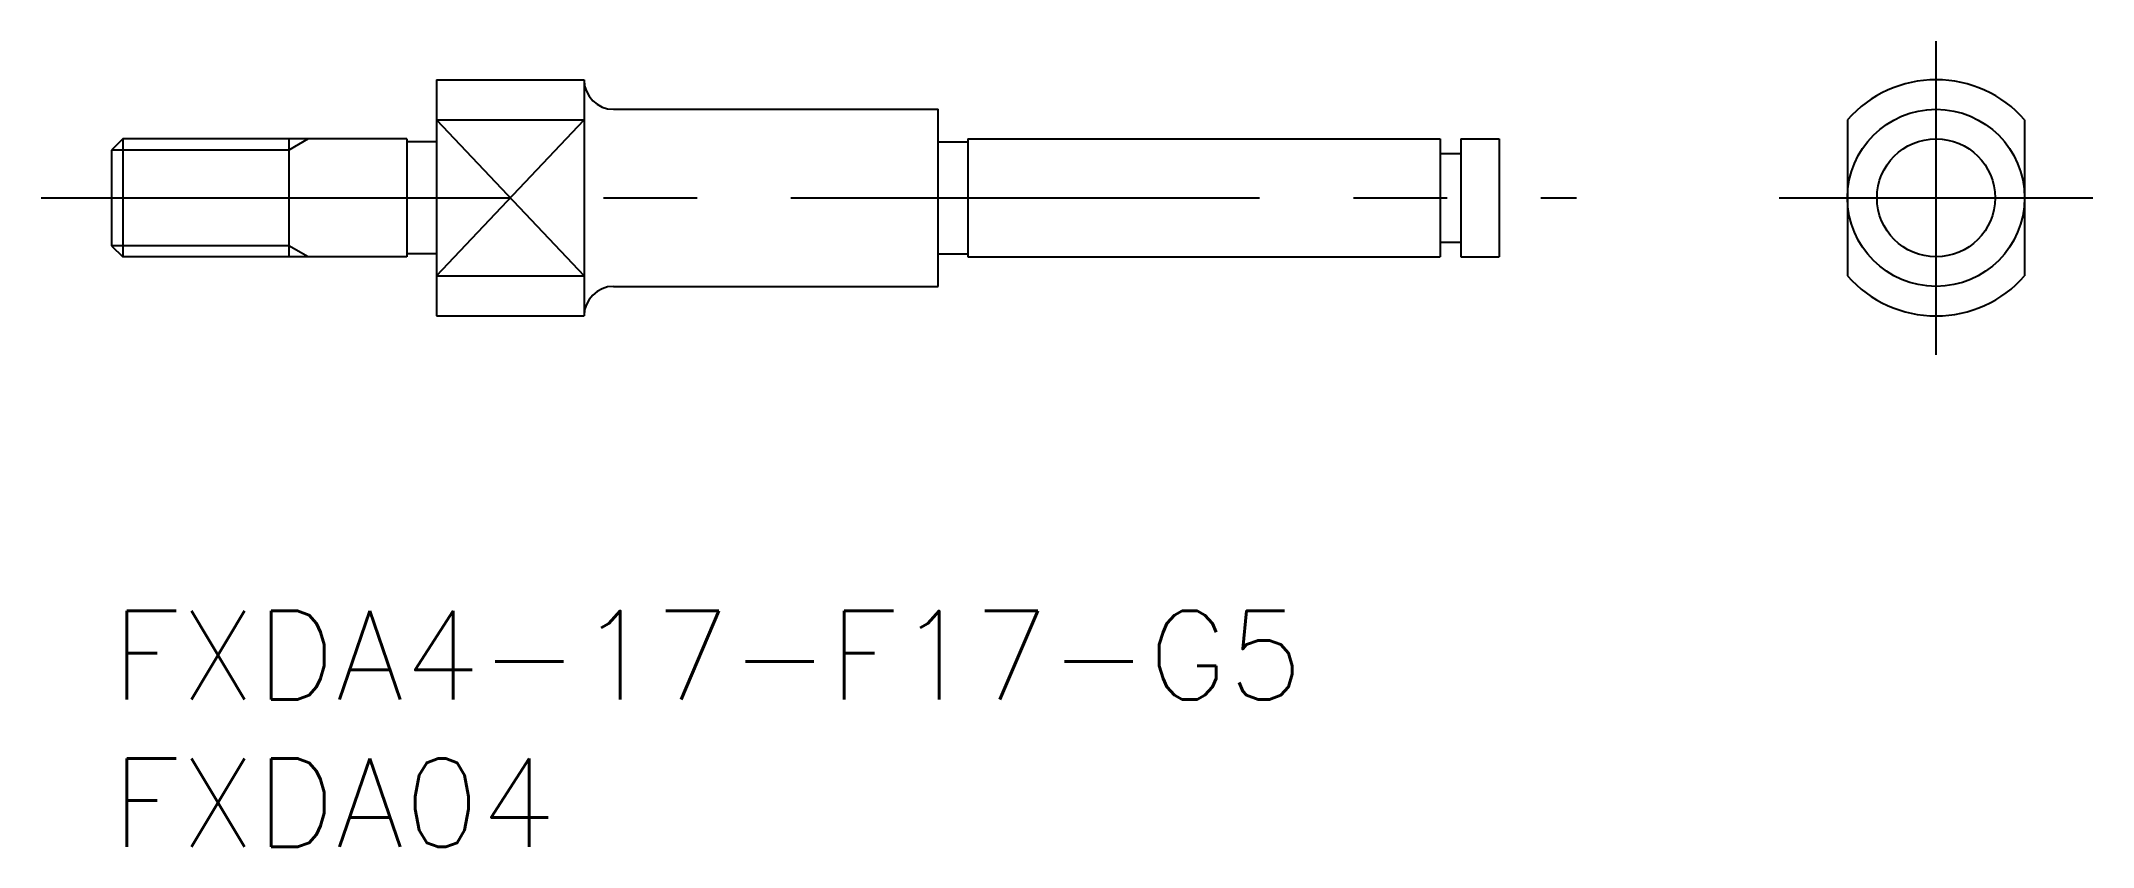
# Model space of a CAD drawing. Extents: x -2.4 to 67.1, y -8 to 19.3.
import ezdxf

# ---------------------------------------------------------------- set-up
doc = ezdxf.new("R2010")
doc.units = 0
doc.header["$LTSCALE"] = 0.5
doc.linetypes.add('CENTER', pattern=[50.8, 31.75, -6.35, 6.35, -6.35])
for name, color, linetype in [('MSM_CENTER', 1, 'CENTER'), ('MSM_CONTINUOUS', 7, 'CONTINUOUS'), ('MSM_NARROW', 5, 'CONTINUOUS'), ('MSM_PART_NUMBER', 7, 'CONTINUOUS')]:
    doc.layers.add(name, color=color, linetype=linetype)
doc.styles.get("Standard").update_dxf_attribs({"font": 'txt.shx', "height": 3, "bigfont": 'bigfont.shx'})

# ---------------------------------------------------------------- blocks, each defined once
blk = doc.blocks.new('*U9')
at = {"layer": 'MSM_PART_NUMBER'}
blk.add_text('FXDA4-17-F17-G5', height=3, dxfattribs=at).set_placement((0, -3))
blk = doc.blocks.new('*U10')
at = {"layer": 'MSM_PART_NUMBER'}
blk.add_text('FXDA04', height=3, dxfattribs=at).set_placement((0, -8))

msp = doc.modelspace()

# ---------------------------------------------------------------- linework, layer by layer
at = {"layer": 'MSM_CENTER'}
for p, q in [((61.795, 8.685), (61.795, 19.315)), ((-2.391, 14), (49.612, 14)), ((56.48, 14), (67.11, 14))]:
    msp.add_line(p, q, dxfattribs=at)
at = {"layer": 'MSM_CONTINUOUS'}
for p, q in [((11, 18), (16, 18)), ((11, 18), (11, 10)), ((16, 18), (16, 10)), ((17, 17), (28, 17)), ((28, 11), (28, 17)), ((0.379, 16), (0, 15.621)), ((0.379, 16), (0.379, 12)), ((10, 16), (0.379, 16)), ((6, 16), (6, 12)), ((10, 16), (10, 12)), ((11, 16.646), (16, 16.646)), ((29, 16), (45, 16)), ((29, 16), (29, 12)), ((45, 16), (45, 12)), ((45.7, 16), (45.7, 12)), ((45.7, 16), (47, 16)), ((47, 16), (47, 12)), ((58.795, 16.646), (58.795, 11.354)), ((64.795, 16.646), (64.795, 11.354)), ((0, 15.621), (0, 12.379)), ((11, 15.9), (10, 15.9)), ((28, 15.9), (29, 15.9)), ((45, 15.5), (45.7, 15.5)), ((0, 12.379), (0.379, 12)), ((10, 12), (0.379, 12)), ((11, 12.1), (10, 12.1)), ((28, 12.1), (29, 12.1)), ((29, 12), (45, 12)), ((45, 12.5), (45.7, 12.5)), ((45.7, 12), (47, 12)), ((11, 11.354), (16, 11.354)), ((17, 11), (28, 11)), ((11, 10), (16, 10))]:
    msp.add_line(p, q, dxfattribs=at)
for radius in [3, 2]:
    msp.add_circle((61.795, 14), radius, dxfattribs=at)
for centre, radius, start, end in [((17, 18), 1, 180, 270), ((61.795, 14), 4, 41.40962, 138.59038), ((61.795, 14), 4, 221.40962, 318.59038), ((17, 10), 1, 90, 180)]:
    msp.add_arc(centre, radius, start, end, dxfattribs=at)
at = {"layer": 'MSM_NARROW'}
for p, q in [((6.656, 16), (6, 15.621)), ((11, 11.354), (16, 16.646)), ((11, 16.646), (16, 11.354)), ((6, 15.621), (0, 15.621)), ((6, 12.379), (0, 12.379)), ((6.656, 12), (6, 12.379))]:
    msp.add_line(p, q, dxfattribs=at)

# ---------------------------------------------------------------- block references
at = {"layer": 'MSM_CONTINUOUS'}
for name in ['*U9', '*U10']:
    msp.add_blockref(name, (0, 0), dxfattribs=at)

doc.saveas('drawing.dxf')
